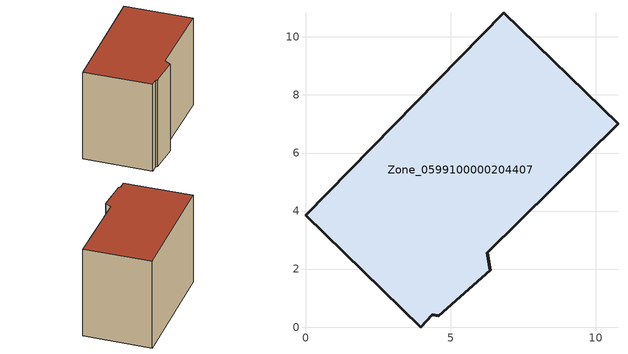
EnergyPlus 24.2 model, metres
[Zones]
Zone_0599100000204407
 floor ground (C_G): 4.37,0.42 3.97,0 0,3.85 6.84,10.83 10.77,7.01 6.26,2.56 6.37,1.96 4.59,0.4 z0
 wall outside (C_F): 3.97,0 4.37,0.42 4.59,0.4 6.37,1.96 6.26,2.56 10.77,7.01 6.84,10.83 0,3.85 3.97,0 z0:7.66
 roof outside (C_R): 6.37,1.96 6.26,2.56 10.77,7.01 6.84,10.83 0,3.85 3.97,0 4.37,0.42 4.59,0.4 z7.66
[BUILDING]
Pand.0599100000204407: North Axis=0; Terrain=City; Loads Convergence Tolerance Value=0.04; Temperature Convergence Tolerance Value=0.4; Solar Distribution=FullExterior; Maximum Number of Warmup Days=25; Minimum Number of Warmup Days=1
[Site:Location]
Rotterdam.The.Hague.AP_ZH_NLD Design_Conditions: Latitude=51.96; Longitude=4.45; Time Zone=1; Elevation=-4.5
[SITE:GROUNDTEMPERATURE:BUILDINGSURFACE]
18, 18, 18, 18, 18, 18, 18, 18, 18, 18, 18, 18
[MATERIAL] Thermal Absorptance=0.9; Solar Absorptance=0.7; Visible Absorptance=0.7
Name | Roughness | Thickness | Conductivity | Density | Specific Heat
G.TC.1946 | MediumSmooth | 0.15 | 1 | 540 | 1210
F.TC.1946 | Rough | 0.3 | 0.857143 | 1920 | 840
R.TC.1946 | MediumRough | 0.2 | 0.909091 | 1500 | 1000
[CONSTRUCTION]
C_G: G.TC.1946
C_F: F.TC.1946
C_R: R.TC.1946
[ZONE]
Zone_0599100000204407: Type=1; Multiplier=1; Ceiling Height=Autocalculate; Volume=Autocalculate; Floor Area=autocalculate; Part of Total Floor Area=Yes
[ZONEINFILTRATION:DESIGNFLOWRATE]
Infil_Zone_0599100000204407: Zone or ZoneList or Space or SpaceList=Zone_0599100000204407; Schedule=AlwaysOn; Design Flow Rate Calculation Method=Flow/Area; Flow Rate per Floor Area=0.003; Constant Term Coefficient=1; Temperature Term Coefficient=0; Velocity Term Coefficient=0; Velocity Squared Term Coefficient=0
[HVACTEMPLATE:ZONE:IDEALLOADSAIRSYSTEM]
Zone_0599100000204407: Maximum Heating Supply Air Temperature=50; Minimum Cooling Supply Air Temperature=13; Maximum Heating Supply Air Humidity Ratio=0.0156; Minimum Cooling Supply Air Humidity Ratio=0.0077; Heating Limit=NoLimit; Cooling Limit=NoLimit; Dehumidification Control Type=ConstantSensibleHeatRatio; Cooling Sensible Heat Ratio=0.7; Dehumidification Setpoint=60; Humidification Control Type=None; Humidification Setpoint=30; Outdoor Air Method=None; Outdoor Air Flow Rate per Person=0.00944; Outdoor Air Flow Rate per Zone Floor Area=0; Outdoor Air Flow Rate per Zone=0; Demand Controlled Ventilation Type=None; Outdoor Air Economizer Type=NoEconomizer; Heat Recovery Type=None; Sensible Heat Recovery Effectiveness=0.7; Latent Heat Recovery Effectiveness=0.65
[ZONECONTROL:THERMOSTAT]
ThermostatControl_Zone_0599100000204407: Zone or ZoneList=Zone_0599100000204407; Control Type Schedule=DualSetpointControlType; Control 1=Thermostat_Zone_0599100000204407; Temperature Difference Between Cutout And Setpoint=0
[THERMOSTATSETPOINT:DUALSETPOINT]
Thermostat_Zone_0599100000204407: Heating Setpoint Temperature Schedule=HeatingSetpoint_Zone_0599100000204407; Cooling Setpoint Temperature Schedule=CoolingSetpoint_Zone_0599100000204407
[SCHEDULE:COMPACT]
HeatingSetpoint_Zone_0599100000204407: Through: 12/31, For: AllDays, Until: 24:00, 21
CoolingSetpoint_Zone_0599100000204407: Through: 12/31, For: AllDays, Until: 24:00, 24
DualSetpointControlType: Through: 12/31, For: AllDays, Until: 24:00, 4
AlwaysOn: Through: 12/31, For: AllDays, Until: 24:00, 1
